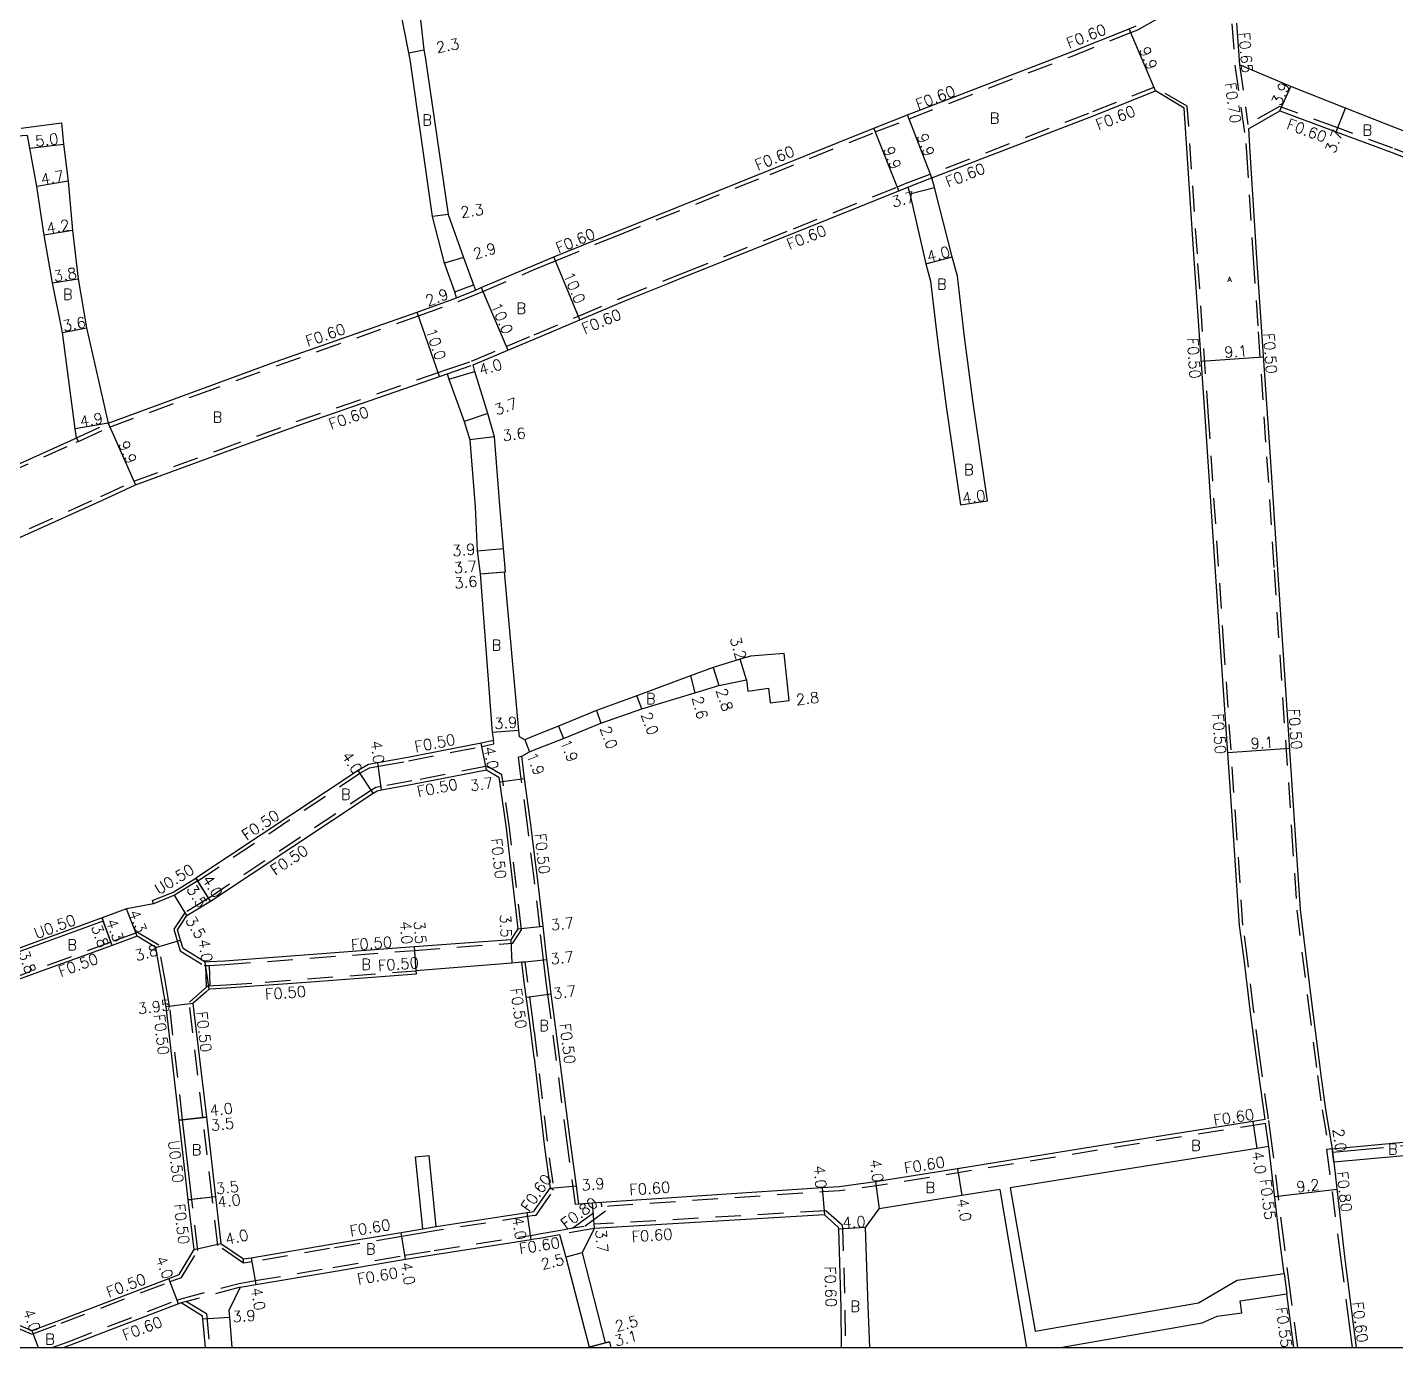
# Model space of a CAD drawing. Header units: metres. Extents: x -2400 to -1599, y -109200 to -108600.
# Drawn here: x -1957.2 to -1756.3, y -109200 to -109006.1 of the extents above; entities that cross this region are included whole.
import ezdxf

# ---------------------------------------------------------------- set-up
doc = ezdxf.new("R2010")
doc.units = ezdxf.units.M
doc.header["$LTSCALE"] = 2.5
doc.linetypes.add('22320', pattern=[2.5, 1.5, -1])
doc.linetypes.add('22330', pattern=[4, 3, -1])
for name, color, linetype in [('2101000', 7, 'Continuous'), ('2101001', 1, 'Continuous'), ('2102000', 4, 'Continuous'), ('2102001', 191, 'Continuous'), ('2231000', 4, 'Continuous'), ('2232000', 120, '22320'), ('2233000', 120, '22330'), ('9201100', 215, 'Continuous'), ('9201500', 222, 'Continuous'), ('9202100', 82, 'Continuous'), ('9203500', 155, 'Continuous'), ('999', 7, 'Continuous')]:
    doc.layers.add(name, color=color, linetype=linetype)
doc.styles.add('Dm_Anotation', font='txt.shx', dxfattribs={"bigfont": 'pscdm.shx'})

msp = doc.modelspace()

# ---------------------------------------------------------------- linework, layer by layer
at = {"layer": '2101000'}
for points in [[(-1958.1, -109020.89), (-1952.21, -109020.15), (-1951.88, -109023.25), (-1951.19, -109028.68), (-1950.59, -109035.92), (-1949.75, -109043.03), (-1948.5, -109050.24), (-1945.35, -109064.25), (-1932.64, -109059.57), (-1920.83, -109055.25), (-1899.96, -109047.93), (-1894.18, -109045.83), (-1894.45, -109044.94), (-1895.93, -109040.72), (-1897.69, -109033.9), (-1901.01, -109010.84), (-1901.21, -109009.83), (-1902.82, -109001.61), (-1904.28, -108994.18), (-1904.45, -108993.3)], [(-1899.92, -109001.05), (-1898.99, -109009.42), (-1898.79, -109010.45), (-1895.39, -109033.57), (-1893.18, -109039.88), (-1891.69, -109043.91), (-1891.4, -109044.68), (-1890.55, -109044.32), (-1882.77, -109041.03)], [(-1870.88, -109036.17), (-1848.36, -109027.13), (-1832.91, -109020.91), (-1827.93, -109018.96), (-1804.25, -109009.85), (-1795.4, -109006.32), (-1794.35, -109005.9)], [(-1779.65, -109005.51), (-1779.19, -109011.6)], [(-1728.62, -109031.88), (-1754.66, -109021.5), (-1763.63, -109017.99), (-1771.68, -109014.81), (-1779.19, -109011.6)], [(-1816.21, -109075.66), (-1818.32, -109061.23), (-1819.58, -109051.54), (-1820.62, -109042.65), (-1821.37, -109039.8), (-1824, -109029.63), (-1824.37, -109028.2), (-1800.53, -109019.03), (-1791.51, -109015.42)], [(-1775.45, -109166.51), (-1776.77, -109157.07), (-1777.62, -109150.37), (-1778.46, -109143.33), (-1779.19, -109138.01), (-1780.09, -109124.72), (-1781.95, -109097.75), (-1784.25, -109063.27), (-1785.9, -109039.41), (-1787.34, -109017.95), (-1791.51, -109015.42)], [(-1777.87, -109020.99), (-1773.26, -109018.37), (-1764.98, -109021.44), (-1756.91, -109024.43), (-1729.88, -109035.03), (-1726.44, -109036.2), (-1724.31, -109037.07)], [(-1949.98, -109066.4), (-1950.19, -109065.05), (-1952.04, -109050.94), (-1953.51, -109043.64), (-1954.73, -109036.63), (-1955.83, -109029.47), (-1956.85, -109023.85), (-1957.19, -109021.97), (-1957.97, -109022.06), (-1977.6, -109024.78), (-1977.55, -109025.26), (-1983.06, -109025.85), (-1984.62, -109026.03), (-1990.75, -109028.11), (-1998.04, -109031.1), (-1996.41, -109040.72), (-1993.91, -109055.52), (-1991.62, -109069.93), (-1989.19, -109082.5), (-1987.57, -109083.49), (-1985.86, -109082.7), (-1972.13, -109076.36), (-1950.28, -109066.54), (-1949.98, -109066.4)], [(-1777.87, -109020.99), (-1777.69, -109024.45), (-1776.7, -109039.94), (-1775.96, -109050.78), (-1774.71, -109069.16), (-1773.61, -109085.72), (-1772.79, -109098.26), (-1771.05, -109124.02), (-1770.27, -109135.68), (-1768.68, -109148.88), (-1767.23, -109159.97), (-1766.58, -109165.01), (-1765.59, -109170.78)], [(-1860.49, -109042.66), (-1844.47, -109036.23), (-1829.22, -109030.09), (-1827.91, -109029.57), (-1827.59, -109030.55), (-1825.24, -109040.82), (-1824.56, -109043.4), (-1823.55, -109052.04), (-1822.28, -109061.79), (-1820.17, -109076.24)], [(-1873.49, -109037.21), (-1870.88, -109036.17)], [(-1882.77, -109041.03), (-1879.9, -109039.82), (-1873.49, -109037.21)], [(-1882.77, -109051.89), (-1876.05, -109049.05), (-1869.46, -109046.26), (-1863.09, -109043.71)], [(-1863.09, -109043.71), (-1860.49, -109042.66)], [(-1882.77, -109110.17), (-1884.15, -109110.72), (-1884.95, -109110.32), (-1885.04, -109109.35), (-1887.15, -109086.08), (-1886.99, -109086.06), (-1887.29, -109082.63), (-1887.83, -109076.31), (-1888.61, -109066.24), (-1889.6, -109062.8), (-1891.47, -109056.65), (-1891.75, -109055.69), (-1886.65, -109053.53), (-1882.77, -109051.89)], [(-1968.03, -109085.37), (-1946.18, -109075.55), (-1941.34, -109073.3), (-1929.18, -109068.85), (-1917.5, -109064.58), (-1896.69, -109057.38), (-1895.58, -109056.99), (-1895.31, -109057.75), (-1893.08, -109064.01), (-1892.22, -109066.7), (-1891.46, -109076.54), (-1891.13, -109082.96), (-1890.71, -109086.38), (-1888.93, -109109.64), (-1888.77, -109110.86), (-1890.56, -109111.21), (-1901.33, -109113.33), (-1905.72, -109114.13), (-1907.12, -109114.38), (-1908.64, -109115.23), (-1932.45, -109131.03), (-1932.18, -109131.45), (-1935.58, -109133.54), (-1938.68, -109134.8), (-1942.64, -109135.58), (-1946.24, -109136.89), (-1946.07, -109137.36), (-1959.02, -109142.08)], [(-1845.33, -109104.97), (-1846.06, -109098.08), (-1851.03, -109098.44), (-1852.52, -109098.89), (-1856.5, -109100.11), (-1859.82, -109101.35), (-1867.68, -109104.3), (-1873.65, -109106.42), (-1879.19, -109108.75), (-1882.77, -109110.17)], [(-1882.77, -109112.22), (-1878.49, -109110.52), (-1872.98, -109108.31), (-1866.99, -109106.18), (-1859.17, -109103.86), (-1855.66, -109102.78), (-1851.58, -109101.95), (-1851.4, -109103.6), (-1848.39, -109103.15), (-1848.11, -109105.29)], [(-1882.77, -109127.18), (-1883.28, -109123.17), (-1884.18, -109116.41), (-1884.59, -109113.16), (-1883.45, -109112.49), (-1882.77, -109112.22)], [(-1880.5, -109146.31), (-1880.94, -109143), (-1881.47, -109138.08), (-1882.28, -109131.01), (-1882.77, -109127.18)], [(-1937.45, -109146.31), (-1938.35, -109141.22), (-1941.1, -109139.59), (-1944.75, -109140.92), (-1957.71, -109145.65), (-1959.49, -109146.31)], [(-1884.23, -109146.31), (-1884.61, -109143.4), (-1886.05, -109143.54), (-1900.15, -109144.65), (-1900.12, -109145.15), (-1915.6, -109146.31)], [(-1959.49, -109146.31), (-1964.68, -109148.23), (-1965.53, -109148.54), (-1967.89, -109151.26), (-1967.43, -109153.65), (-1967.28, -109154.5), (-1962.72, -109179.21), (-1959.57, -109196.19), (-1956.53, -109197.47), (-1952.43, -109195.96), (-1936.43, -109189.85), (-1934.93, -109189.27)], [(-1934.93, -109189.27), (-1932.69, -109185.61), (-1933.57, -109178.29), (-1933.07, -109178.23), (-1934.4, -109166.55), (-1934.9, -109166.6), (-1936.81, -109149.94), (-1937.45, -109146.31)], [(-1915.6, -109146.31), (-1927.96, -109147.23), (-1930.41, -109147.34), (-1930.49, -109147.35), (-1931, -109147.79), (-1932.89, -109149.46), (-1930.92, -109166.15), (-1929.6, -109177.83), (-1928.78, -109184.72), (-1925.48, -109186.97)], [(-1882.77, -109157.43), (-1883.44, -109152.27), (-1884.23, -109146.31)], [(-1772.63, -109189.12), (-1773.21, -109184.64), (-1774.91, -109170.47)], [(-1765.34, -109172.76), (-1763.77, -109186.62), (-1762.5, -109196.56), (-1762.05, -109200)], [(-1897.16, -109182.23), (-1883.81, -109180.15), (-1882.83, -109179.99), (-1882.77, -109179.9)], [(-1925.48, -109186.97), (-1924.32, -109186.81), (-1912.92, -109184.87), (-1902.33, -109183.09), (-1899.13, -109182.55)], [(-1925.95, -109191.14), (-1923.65, -109190.75), (-1912.24, -109188.81), (-1901.66, -109187.03), (-1897.36, -109186.31), (-1883.2, -109184.1), (-1882.77, -109184.03)], [(-1925.95, -109191.14), (-1927.62, -109194.56)], [(-1771.21, -109200), (-1772.25, -109192.09)], [(-1934.63, -109193.44), (-1935, -109193.58), (-1951.01, -109199.69), (-1951.84, -109200)], [(-1931.06, -109200), (-1931.44, -109195.79), (-1931.47, -109195.37), (-1934.63, -109193.44)], [(-1927.62, -109194.56), (-1927.54, -109195.51), (-1927.16, -109199.99), (-1927.16, -109200)]]:
    msp.add_lwpolyline(points, dxfattribs=at)
msp.add_lwpolyline([(-1885.17, -109138.5), (-1886.2, -109140.1), (-1900.42, -109141.16), (-1928.21, -109143.24), (-1930.51, -109143.36), (-1931.11, -109143.4), (-1934.34, -109141.39), (-1934.7, -109140.14), (-1935.14, -109138.64), (-1933.78, -109136.55), (-1930.31, -109134.41), (-1906.43, -109118.56), (-1905.84, -109118.23), (-1905.18, -109118.09), (-1900.64, -109117.27), (-1889.79, -109115.14), (-1887.98, -109116.21), (-1887.88, -109116.89), (-1886.88, -109123.73)], close=True, dxfattribs=at)
at = {"layer": '2101000', "flags": 128}
for points in [[(-1876.2, -109178.93), (-1876.57, -109176.24), (-1877.4, -109170.16), (-1879.78, -109151.67), (-1880.26, -109148.08), (-1880.5, -109146.31)], [(-1882.77, -109157.43), (-1881.28, -109170.59), (-1880.45, -109176.6)], [(-1775.45, -109166.51), (-1777.24, -109166.79), (-1800.37, -109170.46), (-1820.59, -109173.73), (-1832.64, -109175.67), (-1837.98, -109176.4), (-1840.48, -109176.53), (-1872.87, -109178.7), (-1876.2, -109178.93)], [(-1765.59, -109170.78), (-1740.52, -109168.47)], [(-1774.91, -109170.47), (-1776.63, -109170.74), (-1799.74, -109174.41), (-1812.9, -109176.54)], [(-1740.2, -109171.5), (-1740.31, -109170.5), (-1765.34, -109172.76)], [(-1882.77, -109179.9), (-1880.45, -109176.6)], [(-1814.39, -109176.78), (-1819.96, -109177.68), (-1832.12, -109179.63)], [(-1840.15, -109180.52), (-1873.97, -109182.49)], [(-1838.12, -109182.3), (-1840.15, -109180.52)], [(-1834.12, -109182.38), (-1832.12, -109179.63)], [(-1873.97, -109182.49), (-1875.72, -109186.09)], [(-1838.12, -109182.3), (-1838.11, -109182.58), (-1837.74, -109194.12), (-1837.7, -109200)], [(-1833.48, -109200), (-1833.74, -109193.85), (-1834.12, -109182.38)], [(-1882.77, -109184.03), (-1881.93, -109183.9), (-1879.05, -109183.39)], [(-1879.05, -109183.39), (-1878.14, -109186.71), (-1874.72, -109199.93)], [(-1875.72, -109186.09), (-1872.33, -109199.3), (-1871.73, -109199.14), (-1871.5, -109200)], [(-1874.72, -109199.93), (-1874.71, -109200)]]:
    msp.add_lwpolyline(points, dxfattribs=at)
at = {"layer": '2101001'}
for points in [[(-1820.17, -109076.24), (-1816.21, -109075.66)], [(-1848.11, -109105.29), (-1845.33, -109104.97)]]:
    msp.add_lwpolyline(points, dxfattribs=at)
at = {"layer": '2102000'}
for points in [[(-1899.13, -109182.55), (-1900.2, -109171.99)], [(-1897.16, -109182.23), (-1898.22, -109171.77)]]:
    msp.add_lwpolyline(points, dxfattribs=at)
at = {"layer": '2102000', "flags": 128}
for points in [[(-1814.39, -109176.78), (-1810.5, -109200)], [(-1812.9, -109176.54), (-1809.19, -109197.59)], [(-1809.19, -109197.59), (-1785.2, -109193.43), (-1779.55, -109190.1), (-1772.63, -109189.12)], [(-1805.53, -109200), (-1784.68, -109196.38), (-1782.46, -109195.4), (-1778.85, -109194.89), (-1779.1, -109193.12), (-1772.25, -109192.09)]]:
    msp.add_lwpolyline(points, dxfattribs=at)
at = {"layer": '2102001'}
msp.add_lwpolyline([(-1900.2, -109171.99), (-1898.22, -109171.77)], dxfattribs=at)
at = {"layer": '2231000'}
for points in [[(-1938.68, -109134.8), (-1938.83, -109134.32), (-1935.8, -109133.1), (-1932.45, -109131.03)], [(-1946.24, -109136.89), (-1959.19, -109141.61)], [(-1933.57, -109178.29), (-1934.9, -109166.6)]]:
    msp.add_lwpolyline(points, dxfattribs=at)
at = {"layer": '2232000'}
for points in [[(-1794.13, -109006.45), (-1790.5, -109004.38), (-1786.5, -108999.52), (-1786.2, -108998.94), (-1780.47, -108985.39), (-1765.44, -108949.63), (-1757.26, -108930.82), (-1757.04, -108930.22), (-1756.86, -108929.54), (-1756.73, -108928.85), (-1756.71, -108928.36), (-1756.72, -108928.21), (-1757.24, -108928.25)], [(-1780.32, -109005.59), (-1779.86, -109011.65), (-1778.25, -109023.15)], [(-1882.77, -109041.68), (-1879.67, -109040.37), (-1873.27, -109037.77), (-1870.66, -109036.72), (-1848.14, -109027.69), (-1832.69, -109021.47), (-1827.71, -109019.52), (-1804.03, -109010.41), (-1795.18, -109006.87), (-1794.13, -109006.45)], [(-1779.19, -109011.6), (-1777.96, -109020.35)], [(-1882.77, -109051.24), (-1876.29, -109048.5), (-1869.69, -109045.71), (-1863.32, -109043.15), (-1860.72, -109042.11), (-1844.69, -109035.68), (-1829.44, -109029.54), (-1828.14, -109029.01), (-1800.75, -109018.47), (-1791.74, -109014.87)], [(-1770.64, -109200), (-1771.7, -109191.97), (-1772.65, -109184.57), (-1774.38, -109170.38), (-1774.94, -109166.4), (-1776.27, -109157.01), (-1777.12, -109150.31), (-1777.96, -109143.26), (-1778.69, -109137.96), (-1779.59, -109124.69), (-1781.44, -109097.71), (-1783.75, -109063.23), (-1785.39, -109039.38), (-1786.86, -109017.66), (-1791.74, -109014.87)], [(-1682, -109050.51), (-1681.96, -109049.91), (-1686.16, -109049.74), (-1690.98, -109049.39), (-1699.22, -109047.91), (-1707.28, -109044.89), (-1721.9, -109039.34), (-1723.05, -109038.13), (-1723.34, -109036.82), (-1726.23, -109035.64), (-1729.67, -109034.47), (-1756.7, -109023.86), (-1764.77, -109020.87), (-1773.31, -109017.71), (-1777.96, -109020.35)], [(-1778.25, -109023.15), (-1778.18, -109024.48), (-1777.19, -109039.98), (-1776.46, -109050.82), (-1775.21, -109069.2), (-1774.11, -109085.76), (-1773.29, -109098.3), (-1771.55, -109124.06), (-1770.77, -109135.73), (-1769.18, -109148.95), (-1767.72, -109160.04), (-1767.08, -109165.08), (-1766.09, -109170.84)], [(-1827.91, -109029.57), (-1824.37, -109028.2)], [(-1949.74, -109066.95), (-1949.61, -109066.89), (-1945.12, -109064.81), (-1932.43, -109060.13), (-1920.63, -109055.82), (-1899.76, -109048.49), (-1893.96, -109046.39), (-1891.15, -109045.22), (-1890.32, -109044.88), (-1882.77, -109041.68)], [(-1894.18, -109045.83), (-1891.4, -109044.68)], [(-1968.28, -109084.83), (-1946.43, -109075), (-1941.57, -109072.75), (-1929.39, -109068.28), (-1917.71, -109064.01), (-1896.88, -109056.81), (-1895.77, -109056.42), (-1891.96, -109055.13), (-1886.89, -109052.98), (-1882.77, -109051.24)], [(-1895.58, -109056.99), (-1891.75, -109055.69)], [(-1949.98, -109066.4), (-1945.35, -109064.25)], [(-1987.55, -109084.09), (-1985.63, -109083.2), (-1971.9, -109076.86), (-1950.05, -109067.04), (-1949.76, -109066.91)], [(-1932.18, -109131.45), (-1908.38, -109115.65), (-1906.95, -109114.85), (-1905.63, -109114.62), (-1901.24, -109113.82), (-1890.46, -109111.7), (-1888.68, -109111.35), (-1888.77, -109110.86)], [(-1930.5, -109143.86), (-1928.18, -109143.74), (-1900.38, -109141.66), (-1885.91, -109140.58), (-1884.66, -109138.62), (-1886.38, -109123.66), (-1887.39, -109116.82), (-1887.52, -109115.9), (-1889.7, -109114.61), (-1900.73, -109116.78), (-1905.27, -109117.6), (-1906.01, -109117.76), (-1906.69, -109118.13), (-1930.58, -109133.99), (-1934.13, -109136.18), (-1935.69, -109138.56), (-1934.76, -109141.71), (-1931.24, -109143.9), (-1930.5, -109143.86)], [(-1882.77, -109131.15), (-1882.78, -109131.07), (-1883.77, -109123.23), (-1884.67, -109116.47), (-1885.09, -109113.22), (-1884.59, -109113.16)], [(-1881, -109146.31), (-1881.43, -109143.06), (-1881.97, -109138.13), (-1882.77, -109131.15)], [(-1936.94, -109146.31), (-1937.89, -109140.9), (-1941.05, -109139.04), (-1944.92, -109140.45), (-1957.88, -109145.18), (-1960.93, -109146.31)], [(-1930.92, -109147.06), (-1931, -109143.89)], [(-1930.5, -109143.86), (-1930.42, -109146.84)], [(-1922.3, -109146.31), (-1900.15, -109144.65)], [(-1883.72, -109146.31), (-1884.12, -109143.35), (-1884.61, -109143.4)], [(-1934.4, -109166.55), (-1936.32, -109149.87), (-1936.94, -109146.31)], [(-1925.48, -109187.58), (-1929.25, -109185), (-1930.09, -109177.88), (-1931.42, -109166.2), (-1933.42, -109149.25), (-1930.69, -109146.86)], [(-1930.69, -109146.86), (-1927.99, -109146.73), (-1922.3, -109146.31)], [(-1882.77, -109153.52), (-1882.94, -109152.21), (-1883.72, -109146.31)], [(-1876.2, -109178.93), (-1876.69, -109179), (-1877.9, -109170.23), (-1880.28, -109151.73), (-1880.76, -109148.14), (-1881, -109146.31)], [(-1774.91, -109170.47), (-1775.37, -109167.1)], [(-1766.42, -109170.88), (-1764.36, -109186.69), (-1763.09, -109196.63), (-1762.64, -109200)], [(-1765.34, -109172.76), (-1765.59, -109170.78)], [(-1882.77, -109180.59), (-1882.49, -109180.55), (-1879.91, -109176.88)], [(-1960.12, -109196.5), (-1956.54, -109198.01), (-1952.26, -109196.42), (-1936.25, -109190.31), (-1934.59, -109189.68), (-1932.17, -109185.72), (-1933.07, -109178.23)], [(-1875.31, -109182.12), (-1871.34, -109179.2)], [(-1882.77, -109180.59), (-1883.72, -109180.74), (-1897.07, -109182.82), (-1899.03, -109183.14), (-1902.23, -109183.68), (-1912.82, -109185.46), (-1924.23, -109187.4), (-1925.48, -109187.58), (-1925.48, -109186.97)], [(-1899.13, -109182.55), (-1897.16, -109182.23)], [(-1953.57, -109200), (-1951.22, -109199.13), (-1935.21, -109193.02), (-1934.82, -109192.87), (-1926.08, -109190.56), (-1923.75, -109190.16), (-1912.34, -109188.22), (-1901.76, -109186.44), (-1897.45, -109185.72), (-1883.29, -109183.51), (-1882.77, -109183.42)], [(-1772.63, -109189.12), (-1772.25, -109192.09)], [(-1925.95, -109191.14), (-1933.83, -109193.23), (-1934.63, -109193.44)], [(-1933.83, -109193.23), (-1930.9, -109195.01), (-1930.45, -109200)]]:
    msp.add_lwpolyline(points, dxfattribs=at)
at = {"layer": '2232000', "flags": 128}
for points in [[(-1949.98, -109066.4), (-1949.74, -109066.95)], [(-1882.77, -109153.52), (-1880.78, -109170.53), (-1879.91, -109176.88)], [(-1775.37, -109167.1), (-1777.15, -109167.38), (-1800.28, -109171.05), (-1820.49, -109174.32), (-1832.56, -109176.26), (-1837.92, -109176.99), (-1840.44, -109177.13), (-1871.71, -109179.23), (-1872.83, -109179.3)], [(-1765.59, -109170.78), (-1766.42, -109170.88)], [(-1879.91, -109176.88), (-1880.45, -109176.6)], [(-1872.83, -109179.3), (-1872.87, -109178.7)], [(-1877.09, -109182.43), (-1872.83, -109179.3)], [(-1839.94, -109179.9), (-1874.01, -109181.89)], [(-1837.53, -109182.02), (-1839.94, -109179.9)], [(-1882.77, -109183.42), (-1882.03, -109183.31), (-1879.15, -109182.8)], [(-1879.15, -109182.8), (-1877.09, -109182.43), (-1875.75, -109182.2), (-1874.01, -109181.89)], [(-1873.97, -109182.49), (-1879.05, -109183.39)], [(-1837.53, -109182.02), (-1837.51, -109182.56), (-1837.14, -109194.11), (-1837.1, -109200)]]:
    msp.add_lwpolyline(points, dxfattribs=at)
at = {"layer": '2233000'}
msp.add_lwpolyline([(-1765.53, -109171.27), (-1740.48, -109168.97)], dxfattribs=at)
at = {"layer": '9201100'}
for points in [[(-1791.51, -109015.42), (-1795.4, -109006.32)], [(-1901.21, -109009.83), (-1898.99, -109009.42)], [(-1773.26, -109018.37), (-1771.68, -109014.81)], [(-1764.98, -109021.44), (-1763.63, -109017.99)], [(-1824.37, -109028.2), (-1827.93, -109018.96)], [(-1829.22, -109030.09), (-1832.91, -109020.91)], [(-1956.85, -109023.85), (-1951.88, -109023.25)], [(-1951.19, -109028.68), (-1955.83, -109029.47)], [(-1827.59, -109030.55), (-1824, -109029.63)], [(-1895.39, -109033.57), (-1897.69, -109033.9)], [(-1950.59, -109035.92), (-1954.73, -109036.63)], [(-1893.18, -109039.88), (-1895.93, -109040.72)], [(-1876.05, -109049.05), (-1879.9, -109039.82)], [(-1825.24, -109040.82), (-1821.37, -109039.8)], [(-1953.51, -109043.64), (-1949.75, -109043.03)], [(-1894.45, -109044.94), (-1891.69, -109043.91)], [(-1890.55, -109044.32), (-1886.65, -109053.53)], [(-1896.69, -109057.38), (-1899.96, -109047.93)], [(-1952.04, -109050.94), (-1948.5, -109050.24)], [(-1895.31, -109057.75), (-1891.47, -109056.65)], [(-1945.35, -109064.25), (-1950.19, -109065.05)], [(-1945.35, -109064.25), (-1941.34, -109073.3)], [(-1889.6, -109062.8), (-1893.08, -109064.01)], [(-1888.61, -109066.24), (-1892.22, -109066.7)], [(-1820.17, -109076.24), (-1816.21, -109075.66)], [(-1891.13, -109082.96), (-1887.29, -109082.63)], [(-1890.71, -109086.38), (-1886.99, -109086.06)], [(-1890.71, -109086.38), (-1887.15, -109086.08)], [(-1856.5, -109100.11), (-1855.66, -109102.78)], [(-1851.58, -109101.95), (-1852.52, -109098.89)], [(-1859.82, -109101.35), (-1859.17, -109103.86)], [(-1866.99, -109106.18), (-1867.68, -109104.3)], [(-1873.65, -109106.42), (-1872.98, -109108.31)], [(-1848.11, -109105.29), (-1845.33, -109104.97)], [(-1879.19, -109108.75), (-1878.49, -109110.52)], [(-1885.04, -109109.35), (-1888.93, -109109.64)], [(-1884.15, -109110.72), (-1883.45, -109112.49)], [(-1889.79, -109115.14), (-1890.56, -109111.21)], [(-1905.18, -109118.09), (-1905.72, -109114.13)], [(-1906.43, -109118.56), (-1908.64, -109115.23)], [(-1887.88, -109116.89), (-1884.18, -109116.41)], [(-1930.31, -109134.41), (-1932.45, -109131.03)], [(-1930.31, -109134.41), (-1932.18, -109131.45)], [(-1933.78, -109136.55), (-1935.58, -109133.54)], [(-1944.75, -109140.92), (-1946.24, -109136.89)], [(-1941.1, -109139.59), (-1942.64, -109135.58)], [(-1944.75, -109140.92), (-1946.07, -109137.36)], [(-1885.17, -109138.5), (-1881.47, -109138.08)], [(-1938.35, -109141.22), (-1934.7, -109140.14)], [(-1886.2, -109140.1), (-1886.05, -109143.54)], [(-1900.42, -109141.16), (-1900.12, -109145.15)], [(-1900.42, -109141.16), (-1900.15, -109144.65)], [(-1884.61, -109143.4), (-1880.94, -109143)], [(-1930.49, -109147.35), (-1931.11, -109143.4)], [(-1880.26, -109148.08), (-1883.93, -109148.57)], [(-1932.89, -109149.46), (-1936.81, -109149.94)], [(-1934.9, -109166.6), (-1930.92, -109166.15)], [(-1930.92, -109166.15), (-1934.4, -109166.55)], [(-1929.6, -109177.83), (-1933.57, -109178.29)], [(-1929.6, -109177.83), (-1933.07, -109178.23)], [(-1883.2, -109184.1), (-1883.81, -109180.15)], [(-1901.66, -109187.03), (-1902.33, -109183.09)], [(-1932.69, -109185.61), (-1928.78, -109184.72)], [(-1924.32, -109186.81), (-1923.65, -109190.75)], [(-1935, -109193.58), (-1936.43, -109189.85)], [(-1931.44, -109195.79), (-1927.54, -109195.51)], [(-1956.53, -109197.47), (-1955.61, -109200)]]:
    msp.add_lwpolyline(points, dxfattribs=at)
at = {"layer": '9201100', "flags": 128}
for points in [[(-1784.81, -109055.12), (-1775.71, -109054.48)], [(-1780.93, -109112.58), (-1771.86, -109111.97)], [(-1777.24, -109166.79), (-1776.63, -109170.74)], [(-1765.59, -109170.78), (-1765.34, -109172.76)], [(-1820.59, -109173.73), (-1819.96, -109177.68)], [(-1880.45, -109176.6), (-1876.57, -109176.24)], [(-1840.48, -109176.53), (-1840.15, -109180.52)], [(-1832.64, -109175.67), (-1832.12, -109179.63)], [(-1764.89, -109176.76), (-1774.02, -109177.86)], [(-1874.28, -109178.8), (-1873.97, -109182.49)], [(-1834.12, -109182.38), (-1838.11, -109182.58)], [(-1875.72, -109186.09), (-1878.14, -109186.71)], [(-1871.73, -109199.14), (-1874.72, -109199.93)], [(-1874.72, -109199.93), (-1872.33, -109199.3)]]:
    msp.add_lwpolyline(points, dxfattribs=at)
at = {"layer": '999'}
msp.add_lwpolyline([(-2400, -109200), (-1600, -109200), (-1600, -108600), (-2400, -108600)], close=True, dxfattribs=at)

# ---------------------------------------------------------------- texts
at = {"layer": '9201500', "style": 'Dm_Anotation'}
for s, rotation, p in [('2.3', 10.5038, (-1897.02, -109009.88)), ('9.9', 293.16, (-1793.99, -109009.36)), ('3.9', 66.0677, (-1773.13, -109017.76)), ('5.0', 6.8874, (-1955.96, -109023.64)), ('9.9', 291.0401, (-1826.63, -109022.05)), ('3.7', 68.537, (-1765.19, -109024.73)), ('9.9', 291.9348, (-1831.57, -109023.98)), ('4.7', 9.6094, (-1955.1, -109029.24)), ('3.7', 14.4229, (-1830.06, -109032.57)), ('2.3', 8.3714, (-1893.47, -109034.09)), ('4.2', 9.7541, (-1954.25, -109036.45)), ('2.9', 16.8861, (-1891.46, -109040.2)), ('4.0', 14.6993, (-1824.88, -109040.62)), ('3.8', 9.1927, (-1953.23, -109043.49)), ('10.0', 292.6147, (-1878.54, -109042.43)), ('2.9', 20.5512, (-1898.38, -109047.1)), ('10.0', 292.9319, (-1889.18, -109046.93)), ('3.6', 11.2407, (-1951.86, -109050.8)), ('10.0', 289.0849, (-1898.76, -109050.62)), ('9.1', 4.0051, (-1781.39, -109054.63)), ('4.0', 16.0085, (-1890.62, -109057.22)), ('3.7', 19.1049, (-1888.29, -109063.1)), ('4.9', 9.3704, (-1949.37, -109064.81)), ('3.6', 7.2993, (-1887.33, -109066.88)), ('9.9', 293.9226, (-1943.9, -109067.27)), ('4.0', 8.3225, (-1819.79, -109076.08)), ('3.9', 4.9112, (-1894.76, -109083.79)), ('3.7', 4.834, (-1894.53, -109086.3)), ('3.6', 4.834, (-1894.45, -109088.52)), ('3.2', 287.0669, (-1854.08, -109095.89)), ('2.6', 284.3324, (-1859.62, -109104.54)), ('2.8', 287.4867, (-1856.09, -109103.45)), ('2.8', 6.5439, (-1844.25, -109105.65)), ('2.0', 290.2396, (-1867.15, -109107.02)), ('3.9', 4.1587, (-1888.61, -109109.17)), ('2.0', 289.6871, (-1873.15, -109109.05)), ('9.1', 3.8649, (-1777.53, -109112.1)), ('4.0', 277.7672, (-1906.8, -109110.95)), ('4.0', 281.1035, (-1890.21, -109111.87)), ('1.9', 291.6402, (-1883.94, -109112.96)), ('1.9', 291.647, (-1879.01, -109111.01)), ('4.0', 303.5653, (-1911.13, -109113.1)), ('3.7', 7.4401, (-1892.11, -109118.27)), ('3.5', 302.3376, (-1933.91, -109132.67)), ('4.0', 302.3376, (-1931.62, -109131.23)), ('4.3', 290.937, (-1942.35, -109136.06)), ('3.5', 300.9231, (-1934.06, -109137.23)), ('3.5', 272.5257, (-1887.82, -109136.39)), ('3.7', 6.4486, (-1880.26, -109138.75)), ('3.8', 290.1098, (-1947.87, -109138.22)), ('4.3', 290.2967, (-1945.68, -109137.37)), ('4.0', 274.2792, (-1902.47, -109137.42)), ('3.5', 274.2792, (-1900.45, -109137.38)), ('3.8', 16.4714, (-1941.16, -109143.27)), ('4.0', 278.9825, (-1932.09, -109140.12)), ('3.8', 290.1098, (-1958.56, -109142.05)), ('3.7', 6.2737, (-1880.3, -109143.74)), ('3.7', 7.5729, (-1879.9, -109148.82)), ('3.95', 7.0881, (-1940.89, -109151.04)), ('4.0', 6.569, (-1930.35, -109165.99)), ('3.5', 6.569, (-1930.18, -109168.19)), ('2.0', 277.2621, (-1765.5, -109167.93)), ('4.0', 277.5097, (-1833.49, -109172.41)), ('4.0', 278.7332, (-1777.36, -109171.26)), ('3.9', 5.0741, (-1875.78, -109176.96)), ('4.0', 274.7305, (-1841.7, -109173.3)), ('3.5', 6.6438, (-1929.46, -109177.48)), ('9.2', 6.8753, (-1770.75, -109177.22)), ('4.0', 6.6438, (-1929.19, -109179.44)), ('4.0', 279.1095, (-1820.68, -109178.2)), ('4.0', 278.8723, (-1886.01, -109180.9)), ('4.0', 2.7595, (-1837.48, -109182.44)), ('4.0', 12.7882, (-1927.94, -109184.92)), ('3.7', 274.7749, (-1873.78, -109182.71)), ('4.0', 290.8877, (-1938.43, -109186.9)), ('2.5', 14.3894, (-1881.55, -109188.59)), ('4.0', 279.5429, (-1902.38, -109187.56)), ('4.0', 279.6526, (-1924.37, -109191.28)), ('4.0', 290.0011, (-1957.89, -109194.66)), ('3.9', 4.0107, (-1927.04, -109196.28)), ('2.5', 14.8057, (-1870.67, -109197.68)), ('3.1', 14.8057, (-1870.76, -109199.84))]:
    msp.add_text(s, height=1.6, rotation=rotation, dxfattribs=at).set_placement(p)
at = {"layer": '9202100', "style": 'Dm_Anotation'}
for s, height, p in [('B', 1.6, (-1899.22, -109020.51)), ('B', 1.6, (-1815.89, -109020.24)), ('B', 1.6, (-1761.14, -109022)), ('B', 1.6, (-1952, -109046.11)), ('B', 1.6, (-1823.65, -109044.62)), ('A', 0.75, (-1780.94, -109043.5, 6.96)), ('B', 1.6, (-1885.4, -109048.17)), ('B', 1.6, (-1930.02, -109064.15)), ('B', 1.6, (-1819.66, -109071.87)), ('B', 1.6, (-1889.05, -109097.64)), ('B', 1.6, (-1866.38, -109105.5)), ('B', 1.6, (-1911.16, -109119.55)), ('B', 1.6, (-1951.36, -109141.65)), ('B', 1.6, (-1908.18, -109144.5)), ('B', 1.6, (-1882.04, -109153.5)), ('B', 1.6, (-1933.07, -109171.75)), ('B', 1.6, (-1786.32, -109171.11)), ('B', 1.6, (-1757.41, -109171.65)), ('B', 1.6, (-1825.32, -109177.29)), ('B', 1.6, (-1907.5, -109186.31)), ('B', 1.6, (-1836.35, -109194.74)), ('B', 1.6, (-1954.6, -109199.56))]:
    msp.add_text(s, height=height, dxfattribs=at).set_placement(p)
at = {"layer": '9203500', "style": 'Dm_Anotation'}
for s, rotation, p in [('F0.60', 21.7911, (-1804.2, -109009.26)), ('F0.65', 274.3134, (-1779.3, -109006.86)), ('F0.70', 278.0244, (-1781.36, -109014.32)), ('F0.60', 21.0439, (-1826.38, -109018.25)), ('F0.60', 21.8207, (-1799.91, -109021.24)), ('F0.60', 339.6741, (-1772.42, -109020.96)), ('F0.60', 21.9367, (-1849.96, -109027.16)), ('F0.60', 21.0423, (-1822, -109029.63)), ('F0.60', 22.6148, (-1879.21, -109039.34)), ('F0.60', 21.9367, (-1845.29, -109038.8)), ('F0.60', 22.9214, (-1875.37, -109051.2)), ('F0.60', 19.3446, (-1916.01, -109053.03)), ('F0.50', 273.9457, (-1786.9, -109051.74)), ('F0.50', 273.9027, (-1775.7, -109051.03)), ('F0.60', 19.0856, (-1912.6, -109065.21)), ('F0.50', 273.8649, (-1772, -109106.21)), ('F0.50', 273.9354, (-1783.17, -109106.89)), ('F0.50', 11.1046, (-1900.16, -109112.58)), ('F0.50', 11.1123, (-1899.81, -109119.16)), ('F0.50', 33.5708, (-1925.03, -109125.57)), ('F0.50', 276.5714, (-1882.71, -109124.56)), ('F0.50', 33.569, (-1920.82, -109130.72)), ('F0.50', 276.5714, (-1889.15, -109125.27)), ('U0.50', 31.6597, (-1937.9, -109133.55)), ('U0.50', 20.0351, (-1955.86, -109139.99)), ('F0.50', 4.2785, (-1909.61, -109141.66)), ('F0.50', 20.0353, (-1952.3, -109145.58)), ('F0.50', 4.2802, (-1905.67, -109144.71)), ('F0.50', 4.2802, (-1922.24, -109148.91)), ('F0.50', 277.5729, (-1886.25, -109147.28)), ('F0.50', 276.74, (-1932.42, -109150.72)), ('F0.50', 276.569, (-1938.66, -109151.12)), ('F0.50', 277.3438, (-1879.06, -109152.46)), ('F0.60', 9.0103, (-1782.9, -109167.43)), ('U0.50', 276.4772, (-1936.54, -109169.64)), ('F0.60', 9.0595, (-1828.32, -109174.44)), ('F0.60', 54.872, (-1883.55, -109180.18)), ('F0.80', 276.4499, (-1764.93, -109174.18)), ('F0.60', 3.8385, (-1868.76, -109177.62)), ('F0.55', 276.8753, (-1776.19, -109175.32)), ('F0.50', 276.887, (-1935.7, -109178.93)), ('F0.80', 36.2956, (-1878.12, -109182.66)), ('F0.60', 9.541, (-1909.73, -109183.69)), ('F0.60', 3.8385, (-1868.43, -109184.51)), ('F0.60', 8.8751, (-1884.85, -109186.27)), ('F0.60', 9.5428, (-1908.61, -109190.76)), ('F0.60', 271.8577, (-1840.14, -109188.05)), ('F0.50', 20.8843, (-1945.24, -109192.7)), ('F0.55', 277.4871, (-1773.85, -109194.13)), ('F0.60', 277.2804, (-1762.66, -109193.36)), ('F0.60', 20.8852, (-1942.85, -109198.98))]:
    msp.add_text(s, height=1.6, rotation=rotation, dxfattribs=at).set_placement(p)

doc.saveas('drawing.dxf')
